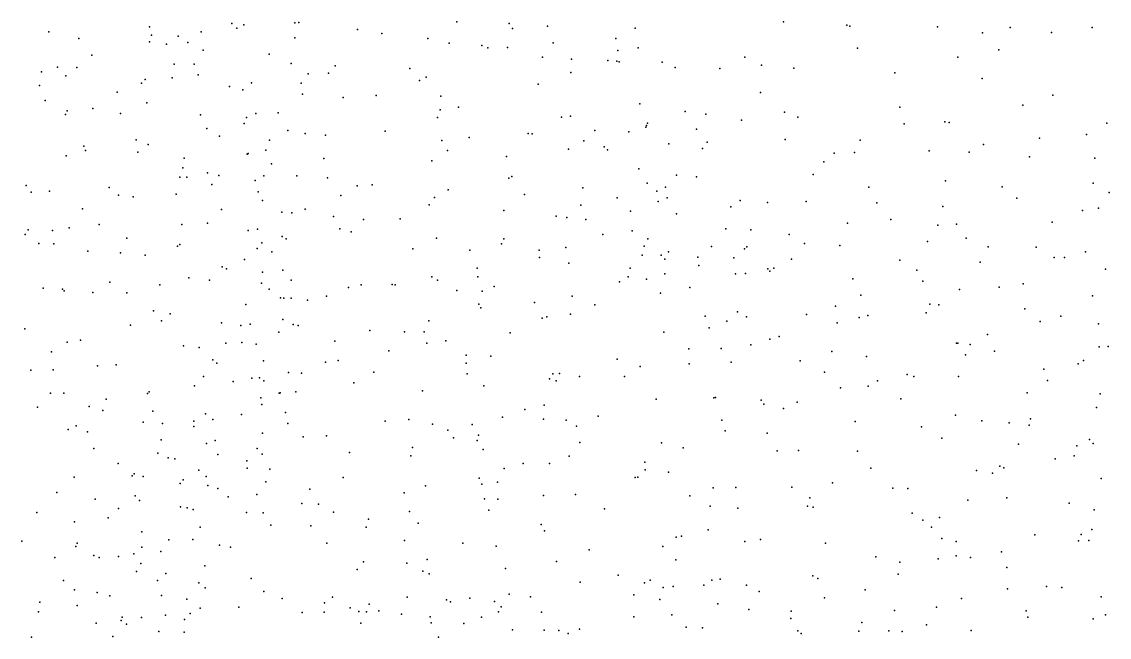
# Model space of a CAD drawing. Header units: metres. Extents: x -23.9 to 23.9, y -28.5 to 28.5.
# Drawn here: x -8.966 to -7.487, y 6.723 to 7.56 of the extents above; entities that cross this region are included whole.
import ezdxf

# ---------------------------------------------------------------- set-up
doc = ezdxf.new("R2010")
doc.units = ezdxf.units.M

msp = doc.modelspace()

# ---------------------------------------------------------------- linework, layer by layer
for p in [(-8.68, 7.558, 22.6801), (-8.5945, 7.5587, 23.1645), (-8.589, 7.5595, 22.7774), (-8.3742, 7.5603, 23.5764), (-8.3029, 7.5581, 18.5639), (-7.9298, 7.56, 18.4046), (-8.9291, 7.5468, 22.7065), (-8.7919, 7.5532, 21.2174), (-8.722, 7.5468, 19.6963), (-8.6731, 7.5515, -19.821), (-8.664, 7.5559, 20.1844), (-8.5093, 7.5499, 23.8237), (-8.4763, 7.5442, 18.5615), (-8.2986, 7.5512, 23.6283), (-8.2509, 7.5544, 23.8534), (-8.1317, 7.5518, -18.0692), (-7.8439, 7.5556, 21.7539), (-7.8399, 7.5544, 9.5101), (-7.7206, 7.5534, 15.816), (-7.6591, 7.5452, 21.8953), (-7.6215, 7.5526, -16.9134), (-7.5656, 7.5458, -15.8209), (-7.5103, 7.5524, 15.9434), (-8.8882, 7.5375, 18.8516), (-8.7921, 7.5329, 18.9597), (-8.7895, 7.5422, 23.7492), (-8.7691, 7.5296, 22.7395), (-8.7533, 7.5407, 18.4509), (-8.7399, 7.5322, 3.0976), (-8.5944, 7.5384, 22.696), (-8.4136, 7.5374, 8.2088), (-8.3846, 7.5314, 15.8517), (-8.3402, 7.5281, -7.8029), (-8.2431, 7.5318, 2.6), (-8.1578, 7.5373, 21.2709), (-8.8703, 7.5147, -18.5001), (-8.7192, 7.5216, 19.1287), (-8.6295, 7.5162, 20.0388), (-8.332, 7.525, -18.7727), (-8.3054, 7.5254, 12.4427), (-8.1551, 7.5211, 15.8573), (-8.1275, 7.525, 25.7455), (-7.8292, 7.5245, 25.4892), (-7.637, 7.5221, 18.2472), (-8.9174, 7.4985, 18.4353), (-8.7585, 7.5024, 20.4109), (-8.7315, 7.5024, 19.4635), (-8.5994, 7.5037, 23.0658), (-8.5397, 7.5005, 23.3344), (-8.2575, 7.5121, 15.9242), (-8.2184, 7.5094, 25.8059), (-8.169, 7.5077, 23.822), (-8.1564, 7.5068, -15.274), (-8.1534, 7.5058, 23.915), (-8.0949, 7.5055, 18.5164), (-7.9823, 7.5121, 25.6163), (-7.9598, 7.5014, 21.4576), (-7.693, 7.5121, 25.4196), (-8.9389, 7.4923, 22.7751), (-8.906, 7.4867, 16.5015), (-8.8908, 7.4979, 20.5457), (-8.7614, 7.4841, -17.7602), (-8.726, 7.4879, 19.6276), (-8.5763, 7.4896, 16.4601), (-8.5488, 7.4905, 21.1552), (-8.438, 7.4966, 23.8811), (-8.4157, 7.4851, 23.5238), (-8.2191, 7.4911, 23.7004), (-8.0773, 7.498, 21.3214), (-8.0164, 7.4967, 15.8304), (-7.9159, 7.497, 15.8156), (-7.7785, 7.4909, 18.2348), (-8.9415, 7.4736, 18.7521), (-8.8031, 7.4766, 18.4254), (-8.7979, 7.4818, 25.815), (-8.6834, 7.4724, 16.4523), (-8.6532, 7.4774, 20.2326), (-8.5856, 7.4769, 23.8018), (-8.4247, 7.4805, 25.8637), (-8.2633, 7.4756, 24.0539), (-7.6596, 7.483, 21.8179), (-8.836, 7.4645, 23.7541), (-8.6652, 7.4677, 22.8051), (-8.5842, 7.4617, 23.1573), (-8.5289, 7.4574, 25.8716), (-8.4836, 7.46, 16.4089), (-8.3961, 7.4592, 16.1672), (-7.9612, 7.464, 18.4406), (-7.5638, 7.4603, 18.2966), (-8.9341, 7.4532, 21.2899), (-8.904, 7.4393, -16.483), (-8.8693, 7.4422, 22.8303), (-8.7957, 7.4499, 16.4595), (-8.397, 7.4404, 3.1215), (-8.372, 7.4443, 23.9396), (-8.1252, 7.4486, 23.993), (-7.7717, 7.4441, 13.1977), (-7.6043, 7.4467, 15.9603), (-8.9063, 7.4341, 25.7366), (-8.8316, 7.4356, 18.8161), (-8.7226, 7.4336, 18.9726), (-8.6601, 7.43, 19.3403), (-8.6474, 7.4357, 21.1653), (-8.6171, 7.4364, 20.1274), (-8.4006, 7.4303, 16.3022), (-8.232, 7.4307, 24.1186), (-8.2196, 7.4318, 21.2232), (-8.0638, 7.4383, 25.6863), (-8.0356, 7.4348, 21.3582), (-7.9868, 7.4264, 15.8851), (-7.9286, 7.4373, 10.1963), (-7.9105, 7.4307, 21.5271), (-7.7105, 7.4244, 15.9278), (-8.7139, 7.415, 18.4836), (-8.6633, 7.4219, 19.1235), (-8.6039, 7.4123, 19.9998), (-8.4717, 7.4114, 23.8826), (-8.1866, 7.4124, 14.9721), (-8.1403, 7.4105, 15.9584), (-8.1173, 7.4168, 18.5248), (-8.1164, 7.4194, 23.7826), (-8.1147, 7.4222, 21.295), (-8.0482, 7.4141, 13.5647), (-7.7656, 7.4216, 8.7364), (-7.7048, 7.4231, 21.7622), (-7.4901, 7.4222, 21.8275), (-8.81, 7.3997, -15.9524), (-8.6968, 7.4046, 25.8288), (-8.629, 7.3993, 19.8336), (-8.5806, 7.4082, 22.8897), (-8.5528, 7.4062, 23.2305), (-8.3947, 7.3989, 25.8365), (-8.3574, 7.4029, 16.2256), (-8.2769, 7.4083, 23.6093), (-8.2716, 7.4081, 16.0615), (-8.2013, 7.3985, 18.5521), (-8.0336, 7.3965, 18.4827), (-7.9277, 7.4001, 25.5953), (-7.8257, 7.3992, 15.9182), (-7.5816, 7.4021, 9.9916), (-7.5179, 7.4072, 25.4298), (-8.8813, 7.3909, 16.4748), (-8.8791, 7.3854, 20.5643), (-8.8079, 7.383, 21.221), (-8.7941, 7.3934, -8.9753), (-8.6592, 7.3804, 19.7422), (-8.658, 7.381, 20.2904), (-8.6338, 7.3858, 8.5119), (-8.3866, 7.3852, 16.396), (-8.2224, 7.3872, 25.7722), (-8.1739, 7.39, 24.0503), (-8.1693, 7.3862, -8.4671), (-8.0856, 7.3943, -1.8161), (-8.0402, 7.3879, 15.9415), (-7.861, 7.3815, 18.3494), (-7.8332, 7.3827, 25.5616), (-7.7316, 7.3849, 25.5059), (-7.6776, 7.3831, 18.282), (-7.6581, 7.3936, 16.0016), (-8.9053, 7.3778, 18.7324), (-8.7448, 7.375, 18.8983), (-8.6261, 7.3669, 20.2049), (-8.555, 7.3745, 23.1491), (-8.408, 7.3712, 23.4773), (-8.3068, 7.3769, 4.728), (-7.8752, 7.3697, 21.577), (-7.5954, 7.3765, 21.7499), (-7.5065, 7.375, 18.4748), (-8.7469, 7.3616, 22.8805), (-8.7133, 7.355, 7.8434), (-8.6978, 7.3513, -17.0581), (-8.6366, 7.3506, 19.3802), (-8.5915, 7.3507, 21.1687), (-8.1266, 7.3602, 23.9745), (-8.0755, 7.3519, 23.8725), (-7.8894, 7.3526, -1.033), (-8.9599, 7.3378, 21.3248), (-8.7509, 7.3489, 9.9027), (-8.7415, 7.3489, 16.4419), (-8.7075, 7.3392, 21.1905), (-8.6485, 7.3442, 23.8225), (-8.5502, 7.348, 16.4473), (-8.5097, 7.3371, -8.2778), (-8.4892, 7.3384, 21.1666), (-8.3036, 7.3474, 16.3487), (-8.2993, 7.3498, 21.2044), (-8.1152, 7.3409, 8.5455), (-8.0904, 7.3355, 23.6741), (-8.0483, 7.3494, 23.7636), (-7.7095, 7.3439, 21.7063), (-7.6324, 7.336, 3.2001), (-7.5087, 7.3409, 21.7604), (-8.953, 7.3286, 13.3454), (-8.928, 7.33, 20.6063), (-8.8469, 7.3347, 23.7996), (-8.8343, 7.3244, 18.7607), (-8.8144, 7.3224, 18.4), (-8.756, 7.3258, 20.4605), (-8.6442, 7.3289, 22.8928), (-8.5319, 7.3239, 22.9066), (-8.4044, 7.3212, 18.5637), (-8.386, 7.3316, 23.9802), (-8.282, 7.3252, 24.0664), (-8.2029, 7.3346, 21.2463), (-8.156, 7.321, 16.1187), (-8.102, 7.3298, 16.0503), (-8.0881, 7.3208, 21.3285), (-7.8138, 7.3352, 16.0122), (-7.6125, 7.3206, 16.1104), (-7.4869, 7.3282, 7.7228), (-8.6382, 7.3174, 19.0769), (-8.4118, 7.3114, 4.3258), (-8.2054, 7.3107, 18.5434), (-8.1004, 7.3158, 18.5066), (-8.0017, 7.3087, 25.659), (-7.9889, 7.3173, 16.0319), (-7.9515, 7.3143, 21.4909), (-7.8989, 7.3157, 16.0226), (-7.8028, 7.3141, 21.6465), (-7.7134, 7.309, 18.2371), (-7.5017, 7.3069, 18.558), (-8.8833, 7.3057, 2.0672), (-8.6943, 7.3048, 20.3755), (-8.6119, 7.3014, 19.8542), (-8.5986, 7.3004, 19.9487), (-8.5805, 7.3056, 23.0177), (-8.5417, 7.2953, 23.886), (-8.5009, 7.2914, 23.242), (-8.4512, 7.2925, 25.8019), (-8.3104, 7.3038, 9.3672), (-8.2389, 7.2961, 25.7436), (-8.2246, 7.2939, 16.3561), (-8.1986, 7.2915, 16.4371), (-8.1378, 7.3029, 25.7013), (-8.0752, 7.2991, 16.6666), (-7.7838, 7.2913, 16.1024), (-7.5235, 7.3035, 16.0885), (-8.9572, 7.2774, 16.4952), (-8.9238, 7.2765, 12.625), (-8.9011, 7.2802, 1.7209), (-8.8603, 7.2846, 22.9313), (-8.748, 7.2844, 18.8492), (-8.7134, 7.2863, 25.7715), (-8.6579, 7.2764, 19.0009), (-8.6451, 7.2782, 19.4765), (-8.5333, 7.2785, 18.5352), (-8.0081, 7.2789, 16.1238), (-7.9744, 7.2774, 8.9702), (-7.8428, 7.2865, 18.359), (-7.7198, 7.2836, 25.5645), (-7.6944, 7.2852, 16.1532), (-7.5645, 7.2877, 18.4728), (-8.9612, 7.271, 18.659), (-8.823, 7.2661, 21.2522), (-8.6116, 7.2683, 18.5036), (-8.6061, 7.2651, 19.224), (-8.5177, 7.2744, 23.093), (-8.4016, 7.2661, 23.4069), (-8.3101, 7.2652, 16.4448), (-8.1755, 7.271, 16.5322), (-8.1358, 7.2761, 16.2334), (-8.1143, 7.265, 16.4672), (-7.9224, 7.2709, 18.4278), (-7.7339, 7.2616, 18.3258), (-7.6813, 7.2661, 21.6714), (-8.9427, 7.2588, 23.8152), (-8.922, 7.2581, 21.3228), (-8.8761, 7.2484, 18.7152), (-8.754, 7.255, 16.4443), (-8.751, 7.2575, 4.7663), (-8.6458, 7.2518, 16.4396), (-8.6391, 7.2595, 21.1958), (-8.6256, 7.2476, 23.8712), (-8.4338, 7.2517, -0.6146), (-8.3566, 7.2496, 18.5485), (-8.3135, 7.2585, 25.7653), (-8.2621, 7.2495, 16.5318), (-8.2257, 7.2535, 23.5644), (-8.1193, 7.2553, 16.3673), (-8.0865, 7.2472, 3.1187), (-8.0276, 7.2545, 21.4157), (-7.983, 7.2515, 4.7538), (-7.9797, 7.2543, -8.7739), (-7.9013, 7.2588, 23.66), (-7.8534, 7.256, 21.5812), (-7.6514, 7.2543, 18.3757), (-7.5862, 7.2537, 21.6845), (-7.519, 7.2475, 23.5049), (-8.8313, 7.2462, 25.6927), (-8.7979, 7.2429, 14.9765), (-8.663, 7.2369, 19.6642), (-8.2616, 7.2397, 21.2486), (-8.1223, 7.2428, 3.6368), (-8.0963, 7.2431, 23.6134), (-8.0914, 7.2376, 23.9435), (-8.0465, 7.2401, 16.4126), (-7.9975, 7.2392, 16.5333), (-7.919, 7.2374, 16.2123), (-7.7715, 7.2359, 25.6186), (-7.6626, 7.2333, 23.6486), (-7.5618, 7.2399, 25.4386), (-7.5478, 7.2395, 23.6764), (-8.6933, 7.227, 18.4497), (-8.6873, 7.2245, 18.9238), (-8.6383, 7.2197, 20.2308), (-8.6106, 7.2226, 13.6566), (-8.3463, 7.2253, -8.8727), (-8.222, 7.2318, 24.1155), (-8.1385, 7.2251, 18.5556), (-8.0913, 7.2175, 21.367), (-8.045, 7.2289, 18.5252), (-7.9952, 7.2174, 23.6176), (-7.9817, 7.218, 16.6353), (-7.9513, 7.2245, 23.7578), (-7.9485, 7.2211, 18.4954), (-7.943, 7.2252, 16.384), (-7.7487, 7.2225, 16.2692), (-7.4921, 7.2237, 25.35), (-8.8462, 7.2063, 20.538), (-8.7782, 7.2025, 18.3969), (-8.7388, 7.212, 21.2398), (-8.7107, 7.2088, 22.9477), (-8.6399, 7.2046, 19.8061), (-8.5994, 7.209, 25.7437), (-8.5042, 7.2025, 25.7469), (-8.462, 7.2032, 16.4771), (-8.4582, 7.2026, 23.1575), (-8.4082, 7.2135, 23.3308), (-8.4003, 7.2089, 24.0785), (-8.3457, 7.2132, 15.7189), (-8.1529, 7.2066, 24.0239), (-8.1413, 7.2134, 25.7258), (-8.1161, 7.2104, 16.6178), (-7.8354, 7.2109, -8.2058), (-7.7405, 7.2074, 21.6438), (-7.6038, 7.2039, 23.5688), (-8.9367, 7.1978, 20.6), (-8.9106, 7.1968, 18.48), (-8.9083, 7.1942, 16.4878), (-8.8692, 7.1921, 21.313), (-8.8228, 7.1916, 23.822), (-8.6295, 7.1968, 22.995), (-8.5215, 7.1987, 21.2044), (-8.374, 7.1949, 25.7226), (-8.3398, 7.1941, 21.2354), (-8.3234, 7.2004, 24.1243), (-8.097, 7.191, 12.3842), (-8.0572, 7.1988, 16.7147), (-7.8248, 7.1884, 18.4611), (-7.6904, 7.1964, 23.5724), (-7.6366, 7.1994, 0.1679), (-7.5095, 7.1877, 21.6882), (-8.6612, 7.1758, 19.5764), (-8.6139, 7.1848, 20.107), (-8.6094, 7.1846, 19.3992), (-8.5994, 7.1845, 19.3102), (-8.5771, 7.1819, 18.4835), (-8.5513, 7.187, 9.6148), (-8.3441, 7.1763, 16.5242), (-8.2686, 7.1787, 13.6972), (-8.2175, 7.187, 16.6019), (-8.1864, 7.1752, 23.5255), (-7.8592, 7.1734, 23.5987), (-7.7308, 7.1764, 18.4402), (-7.7188, 7.1753, 12.7985), (-8.7865, 7.1671, 16.458), (-8.7638, 7.1633, -8.4195), (-8.3413, 7.1711, 23.3828), (-8.2518, 7.1592, 23.4605), (-8.2197, 7.1627, 18.5401), (-8.0363, 7.1598, 23.9093), (-7.9923, 7.1657, -13.7478), (-7.9804, 7.1591, 21.5376), (-7.8984, 7.1623, 21.6136), (-7.8268, 7.1581, 13.4386), (-7.815, 7.161, 16.5154), (-7.7358, 7.1645, 23.7535), (-7.6019, 7.1697, 18.4978), (-7.5526, 7.1598, 18.5741), (-8.8179, 7.1476, -19.9363), (-8.7756, 7.1538, 22.9744), (-8.6941, 7.1507, 23.8795), (-8.668, 7.1471, 25.688), (-8.6552, 7.149, 18.4394), (-8.6106, 7.1552, 19.9875), (-8.5969, 7.1487, 19.2025), (-8.5897, 7.1472, 16.4596), (-8.412, 7.1538, 23.2224), (-8.2581, 7.1571, 21.2839), (-8.031, 7.1441, 15.1145), (-8.0069, 7.1532, 2.7815), (-7.8571, 7.1509, 16.5881), (-7.581, 7.1527, 16.2232), (-7.5014, 7.1495, 25.4047), (-8.9618, 7.1429, 25.5538), (-8.6163, 7.1383, 19.0839), (-8.4926, 7.1405, 24.0332), (-8.4454, 7.1385, 25.7021), (-8.4186, 7.1387, 23.0898), (-8.3018, 7.1371, 25.7004), (-8.0928, 7.1381, 21.4121), (-7.9486, 7.1286, 25.7098), (-7.936, 7.1323, 23.56), (-7.6526, 7.1348, 23.764), (-8.904, 7.1244, 22.9752), (-8.8859, 7.1271, 18.6987), (-8.7459, 7.1196, 18.379), (-8.7246, 7.1173, 9.1518), (-8.6881, 7.1232, 20.313), (-8.6666, 7.1243, 18.9484), (-8.647, 7.1217, 22.9562), (-8.5402, 7.1258, 25.6855), (-8.4148, 7.1234, 24.1048), (-8.3892, 7.1264, 18.5136), (-8.0586, 7.1157, 25.7238), (-8.0146, 7.1159, 16.6955), (-7.9744, 7.1209, 18.5718), (-7.6944, 7.1234, 18.4973), (-7.6928, 7.1231, -22.9016), (-7.6762, 7.1215, 25.5923), (-7.5005, 7.1182, 16.112), (-7.4885, 7.1188, 23.7807), (-8.9253, 7.1113, 23.7986), (-8.706, 7.1007, 16.4692), (-8.637, 7.0992, 20.109), (-8.5355, 7.0997, 23.968), (-8.4666, 7.1127, 21.2537), (-8.3613, 7.1067, 21.2763), (-8.328, 7.1056, 24.1524), (-8.156, 7.1014, 24.0704), (-7.9074, 7.099, 23.8452), (-7.864, 7.1119, 18.5479), (-7.8168, 7.1053, 23.8061), (-7.6825, 7.1075, 16.3902), (-7.6431, 7.1122, 21.6316), (-7.5219, 7.0998, 23.4875), (-8.9534, 7.0864, 18.6039), (-8.9231, 7.0868, 21.4297), (-8.8626, 7.0926, 3.3208), (-8.8373, 7.0939, 23.803), (-8.7006, 7.0959, 19.7073), (-8.5529, 7.0975, -17.3338), (-8.3615, 7.0962, 22.9184), (-8.1246, 7.0915, 23.4584), (-8.0582, 7.0952, 21.4932), (-8.0009, 7.0974, 23.514), (-7.5757, 7.088, 23.7814), (-7.5293, 7.095, 21.6623), (-8.7186, 7.078, 25.5791), (-8.6784, 7.0713, 19.6253), (-8.6531, 7.0758, 19.8648), (-8.6424, 7.076, 21.288), (-8.6365, 7.0722, 20.014), (-8.603, 7.0832, 18.4478), (-8.5853, 7.0824, 25.629), (-8.5144, 7.0695, 18.4875), (-8.487, 7.0839, -14.3901), (-8.3602, 7.0815, 16.5575), (-8.2483, 7.0747, 23.3387), (-8.2436, 7.0813, 24.1835), (-8.2391, 7.0718, 18.5943), (-8.2347, 7.0818, 25.7106), (-8.2071, 7.0781, -17.5828), (-8.1462, 7.0779, 18.6042), (-7.874, 7.0836, 23.5034), (-7.8021, 7.0718, 21.6118), (-7.7618, 7.0807, 23.4763), (-7.7527, 7.078, 16.5363), (-7.692, 7.0777, 16.4757), (-7.5707, 7.0725, 16.3048), (-8.9267, 7.0554, 18.4911), (-8.9087, 7.0552, 20.5326), (-8.795, 7.0547, 18.3505), (-8.7926, 7.0571, 16.4948), (-8.731, 7.0651, 18.8651), (-8.6157, 7.0554, 19.3849), (-8.6142, 7.0557, 19.1425), (-8.5931, 7.0572, -15.8452), (-8.4207, 7.0585, 22.971), (-8.3374, 7.0652, 18.5688), (-7.8523, 7.0627, -18.0442), (-7.8149, 7.0648, 16.6108), (-7.5983, 7.0555, 4.6459), (-8.8508, 7.047, -1.8417), (-8.6405, 7.0489, 19.0445), (-8.6393, 7.0396, 16.4916), (-8.103, 7.047, 16.6961), (-8.0247, 7.0491, -20.5459), (-8.0224, 7.0492, 23.4405), (-7.9602, 7.0458, 23.9014), (-7.9565, 7.0404, 16.6445), (-7.9112, 7.0429, 18.6159), (-7.7703, 7.0473, 25.6641), (-7.4994, 7.0542, 25.4217), (-8.9445, 7.0362, 25.573), (-8.8743, 7.0372, 16.5231), (-8.8556, 7.0316, 25.4748), (-8.7876, 7.0306, 15.8411), (-8.7159, 7.0272, 22.982), (-8.6669, 7.0261, 19.5358), (-8.6071, 7.0291, 19.2309), (-8.2818, 7.0332, 23.0094), (-8.2552, 7.0391, 16.6509), (-7.9298, 7.0344, 25.7185), (-7.6959, 7.0254, 23.8085), (-7.5044, 7.0356, 23.5502), (-8.8916, 7.011, 21.474), (-8.8008, 7.0156, 20.4117), (-8.7742, 7.014, 25.4435), (-8.7318, 7.0173, 19.7051), (-8.7058, 7.0193, 20.2525), (-8.6041, 7.014, 25.5403), (-8.4717, 7.0171, -16.3145), (-8.4393, 7.0194, 22.8851), (-8.4074, 7.0132, 18.5533), (-8.3535, 7.0126, 21.3456), (-8.3119, 7.0225, 25.692), (-8.2563, 7.0199, 23.1478), (-8.2254, 7.0183, 23.2401), (-8.2115, 7.0105, 2.1513), (-8.1819, 7.0239, 24.1701), (-8.0138, 7.0186, 25.7297), (-7.8325, 7.0165, 23.8483), (-7.6603, 7.0176, 7.7021), (-7.6229, 7.0147, 16.5117), (-7.596, 7.0118, 18.5447), (-7.5939, 7.0202, 16.4288), (-8.9026, 7.0056, 22.9889), (-8.8762, 7.0028, 23.7661), (-8.7317, 7.0098, -8.7914), (-8.6384, 7.0008, 19.4463), (-8.5831, 6.9957, 22.9467), (-8.5513, 6.9971, 21.3315), (-8.3865, 7.0048, 12.3381), (-8.3446, 6.9979, 22.8432), (-8.0091, 7.0039, 18.6567), (-7.9522, 7.0006, 4.1823), (-7.742, 7.0095, 23.3818), (-8.7762, 6.9919, 21.4035), (-8.7144, 6.9868, 18.9112), (-8.7029, 6.991, 19.8272), (-8.4342, 6.9813, 21.3566), (-8.3788, 6.9946, -20.1655), (-8.3463, 6.9907, 24.1579), (-8.2069, 6.9882, 16.7035), (-8.0957, 6.9876, 21.5827), (-8.0662, 6.9807, 24.0278), (-7.7147, 6.9939, 21.6121), (-7.6105, 6.986, 23.4981), (-7.5311, 6.9838, 23.8286), (-7.5139, 6.9921, 18.6579), (-7.5089, 6.9866, 7.3883), (-8.8677, 6.9802, 18.3826), (-8.7809, 6.9736, 16.5322), (-8.7667, 6.9672, 20.3217), (-8.7575, 6.966, 1.7304), (-8.6993, 6.972, 20.1624), (-8.6455, 6.9798, 21.3626), (-8.6388, 6.9724, 23.8482), (-8.5202, 6.9747, 23.9329), (-8.4369, 6.97, 25.621), (-8.3384, 6.9784, 16.6238), (-8.2212, 6.9694, 21.465), (-7.9384, 6.9769, 21.6216), (-7.9096, 6.9774, 23.4305), (-7.8293, 6.9762, 21.616), (-7.5606, 6.9657, 21.6447), (-7.5347, 6.9699, 16.2649), (-8.8348, 6.9594, 25.3788), (-8.6596, 6.9632, 18.3369), (-8.6592, 6.9532, 19.0568), (-8.6285, 6.9517, 16.5393), (-8.3099, 6.9527, 23.1136), (-8.2838, 6.9598, 22.9183), (-8.2482, 6.9598, 18.6516), (-8.1184, 6.9612, 18.6733), (-8.118, 6.9509, 23.409), (-7.811, 6.9533, 18.6233), (-7.6358, 6.9561, -22.0831), (-7.6301, 6.9539, 25.5704), (-8.8947, 6.941, 25.4645), (-8.8158, 6.9429, 13.4996), (-8.813, 6.9457, 22.9892), (-8.8005, 6.9421, 18.8167), (-8.7463, 6.9372, 18.3355), (-8.7249, 6.9503, 19.6213), (-8.715, 6.942, 21.4344), (-8.5288, 6.9404, 1.9918), (-8.3439, 6.9397, -0.7428), (-8.1318, 6.9404, 24.1765), (-8.128, 6.941, 25.724), (-8.0862, 6.9479, 16.6759), (-7.6675, 6.9502, 18.5515), (-7.6457, 6.9465, 23.848), (-7.4978, 6.939, 16.1438), (-8.7505, 6.9325, 20.2253), (-8.7128, 6.9297, 20.0525), (-8.6993, 6.9254, 18.9803), (-8.6338, 6.9347, 19.2821), (-8.574, 6.9247, 25.5186), (-8.4168, 6.9291, -7.5979), (-8.3403, 6.9316, 23.0048), (-8.3186, 6.9341, 23.1992), (-8.0255, 6.9263, 21.6304), (-7.9949, 6.9271, 16.6357), (-7.9185, 6.9273, 15.5279), (-7.8631, 6.9333, -7.9127), (-7.7814, 6.9262, -20.32), (-7.761, 6.9257, 23.4755), (-8.9181, 6.92, 20.4491), (-8.866, 6.9109, 16.598), (-8.8116, 6.9154, 23.7676), (-8.8057, 6.9091, 19.7226), (-8.6849, 6.9143, 19.4874), (-8.6463, 6.9174, 19.1765), (-8.4457, 6.9199, 16.6094), (-8.3366, 6.9114, 16.676), (-8.3185, 6.911, 21.4882), (-8.2563, 6.9161, 16.719), (-8.2129, 6.9173, 25.7116), (-8.0574, 6.9157, 24.084), (-7.8942, 6.913, 18.6705), (-7.6794, 6.9096, 16.5982), (-7.6261, 6.9129, 21.6313), (-8.9452, 6.8931, 18.4399), (-8.8344, 6.8983, 21.5605), (-8.7499, 6.9007, 12.5022), (-8.7408, 6.8992, 21.5106), (-8.7327, 6.8971, 23.7931), (-8.6601, 6.8929, 22.9619), (-8.6375, 6.8927, 25.4411), (-8.585, 6.9051, 21.4456), (-8.5623, 6.9042, 22.9285), (-8.5419, 6.8935, 8.4398), (-8.4386, 6.8944, 24.0142), (-8.3308, 6.8963, 18.6443), (-8.1735, 6.898, 21.5867), (-8.0294, 6.9015, 23.5168), (-7.9921, 6.8988, 25.7172), (-7.8972, 6.9017, 12.5862), (-7.8897, 6.9001, 25.6996), (-7.755, 6.8922, 23.9018), (-7.5414, 6.9057, 25.4723), (-7.5076, 6.8967, 23.6168), (-8.8939, 6.8802, 18.3616), (-8.8482, 6.8857, 20.345), (-8.4944, 6.8838, 23.9454), (-8.4268, 6.8784, 23.0535), (-7.7406, 6.8827, 21.6217), (-7.7177, 6.8863, 25.6217), (-8.8027, 6.8665, 19.8002), (-8.723, 6.8729, 16.5939), (-8.6272, 6.8758, 18.4048), (-8.5727, 6.875, 23.8802), (-8.4975, 6.8732, 18.5493), (-8.2595, 6.8768, 23.4122), (-8.255, 6.8678, 24.3245), (-8.0324, 6.8695, -15.2672), (-7.7284, 6.8729, 18.6122), (-7.5879, 6.8626, 23.5746), (-7.5253, 6.8629, 16.517), (-7.5108, 6.8699, 10.8325), (-8.9658, 6.8539, 25.5271), (-8.8904, 6.8511, 16.6521), (-8.7659, 6.8557, 19.6005), (-8.7332, 6.8562, -20.4478), (-8.6968, 6.8485, 19.0646), (-8.5507, 6.8514, 16.6208), (-8.4451, 6.8548, 14.6309), (-8.3661, 6.8514, 23.3212), (-8.0757, 6.8594, 24.1849), (-8.0685, 6.8607, 21.6905), (-7.9826, 6.8536, 23.5723), (-7.9613, 6.8561, 24.0476), (-7.873, 6.8511, 23.5784), (-7.7145, 6.8578, 4.9525), (-7.6949, 6.8535, 23.56), (-7.5288, 6.8542, 16.3999), (-7.5148, 6.8547, 23.9211), (-8.8921, 6.8467, 22.9719), (-8.8677, 6.8343, 23.7515), (-8.8341, 6.8333, 25.3359), (-8.8132, 6.8367, 18.2033), (-8.8026, 6.8456, 11.0826), (-8.7766, 6.8397, 20.0368), (-8.6818, 6.8456, 21.5495), (-8.3205, 6.8472, 21.6063), (-8.1943, 6.8422, 23.5108), (-8.0938, 6.8467, 23.5543), (-7.8044, 6.8328, -13.4322), (-7.6951, 6.8341, -18.5561), (-7.6334, 6.8394, 25.553), (-8.921, 6.8319, 21.6347), (-8.8607, 6.8316, 18.8196), (-8.8038, 6.8236, 18.8938), (-8.7168, 6.8205, 19.4503), (-8.5011, 6.8258, 22.9436), (-8.4421, 6.8242, 23.1639), (-8.4146, 6.8291, 21.5907), (-8.2386, 6.8265, 18.6969), (-8.0761, 6.8287, 18.7195), (-7.7718, 6.8255, 12.9414), (-7.7195, 6.8299, 23.9463), (-7.6755, 6.8318, 21.6393), (-7.6261, 6.8182, 23.9443), (-8.8098, 6.8125, 19.9585), (-8.7699, 6.8099, 22.9594), (-8.6539, 6.8034, 16.6533), (-8.5098, 6.8156, 5.31), (-8.4204, 6.8131, 18.6181), (-8.4118, 6.8095, 16.7332), (-8.3081, 6.8169, 21.7005), (-8.1547, 6.8077, 16.7156), (-7.8898, 6.8066, 25.6782), (-7.8834, 6.8031, 24.0535), (-7.774, 6.809, -8.9624), (-8.909, 6.8006, 20.289), (-8.7811, 6.8004, 16.6682), (-8.7248, 6.7973, 23.7967), (-8.7163, 6.7904, 19.1366), (-8.2066, 6.798, 25.6861), (-8.1191, 6.7973, 25.6961), (-8.1113, 6.801, 24.3244), (-8.0936, 6.7909, 15.8259), (-8.08, 6.7921, -1.4038), (-8.0381, 6.7942, -17.7498), (-8.0274, 6.8008, 25.6985), (-8.0161, 6.8021, 8.4248), (-7.9801, 6.794, 16.6281), (-7.6253, 6.789, 18.5582), (-7.5724, 6.7925, 25.4699), (-7.5516, 6.7909, 16.5899), (-8.894, 6.7879, 19.6841), (-8.8631, 6.7841, 20.1731), (-8.8459, 6.7795, 20.0653), (-8.7759, 6.7803, 21.6167), (-8.7415, 6.7753, 18.2848), (-8.6368, 6.7857, 25.363), (-8.6118, 6.7762, 23.0107), (-8.5433, 6.7778, 16.7064), (-8.4416, 6.7779, 21.7014), (-8.388, 6.7742, 24.0933), (-8.3566, 6.7765, -1.6982), (-8.3031, 6.782, 25.6491), (-8.2738, 6.7782, 8.185), (-8.1332, 6.7808, 21.7254), (-8.0979, 6.7747, -22.4923), (-7.9632, 6.7854, 18.7134), (-7.8741, 6.7771, 18.6943), (-7.8187, 6.7877, 21.651), (-7.688, 6.7762, 25.5653), (-7.4979, 6.7784, 16.4444), (-8.9413, 6.771, 5.0186), (-8.8903, 6.7666, 25.3815), (-8.7233, 6.763, 19.2199), (-8.6706, 6.7644, 25.2712), (-8.5543, 6.7701, 21.6515), (-8.5192, 6.7631, -20.9743), (-8.4934, 6.7682, 23.9535), (-8.4804, 6.7593, 23.2123), (-8.3827, 6.7714, 16.8028), (-8.3229, 6.772, 18.6734), (-8.3139, 6.7646, 23.4796), (-8.0192, 6.7689, 24.2888), (-7.9772, 6.761, 21.694), (-7.9196, 6.7589, -20.9766), (-7.7789, 6.7598, 16.5939), (-7.7219, 6.7643, 24.0277), (-7.5997, 6.7592, 23.5978), (-8.943, 6.758, 18.3018), (-8.8304, 6.7463, 18.1356), (-8.8292, 6.7506, 10.5122), (-8.803, 6.7501, -1.6792), (-8.7702, 6.7532, 19.4657), (-8.7445, 6.7474, 16.7361), (-8.7368, 6.7557, 19.3515), (-8.5845, 6.7568, 23.882), (-8.5546, 6.7575, 25.4609), (-8.5074, 6.7585, 18.5652), (-8.4971, 6.758, 23.0221), (-8.4494, 6.7549, 23.2972), (-8.4105, 6.7512, 25.5815), (-8.3406, 6.7505, 24.2054), (-8.3174, 6.7577, 21.8011), (-8.259, 6.7573, 9.0436), (-8.1333, 6.7511, 18.7217), (-8.0817, 6.7539, 23.625), (-7.9201, 6.749, 24.1681), (-7.5975, 6.7507, 8.1722), (-7.5089, 6.7482, 25.3546), (-7.4921, 6.7537, 16.3367), (-8.8647, 6.7424, 18.9048), (-8.8233, 6.7411, 19.5644), (-8.7795, 6.7312, 25.222), (-8.7451, 6.7304, 3.4112), (-8.5048, 6.7426, 23.1245), (-8.4092, 6.7429, 23.3926), (-8.3648, 6.7422, 3.7603), (-8.2985, 6.7332, 16.7971), (-8.2553, 6.7331, 24.3769), (-8.2355, 6.7327, -13.7843), (-8.2075, 6.7342, 21.8434), (-8.0621, 6.7369, 24.3583), (-8.0402, 6.736, 18.7277), (-7.9102, 6.7322, 23.667), (-7.8273, 6.7317, 24.1204), (-7.8232, 6.7433, 25.6292), (-7.7868, 6.7321, 23.6492), (-7.7685, 6.7309, 18.6624), (-7.7355, 6.74, -18.1515), (-7.6747, 6.7324, 16.6055), (-8.9527, 6.7233, 20.1778), (-8.8419, 6.7244, 16.7357), (-8.3989, 6.7234, 16.8902), (-8.2225, 6.7286, 18.7138), (-7.906, 6.7286, 16.612)]:
    msp.add_point(p)

doc.saveas('drawing.dxf')
